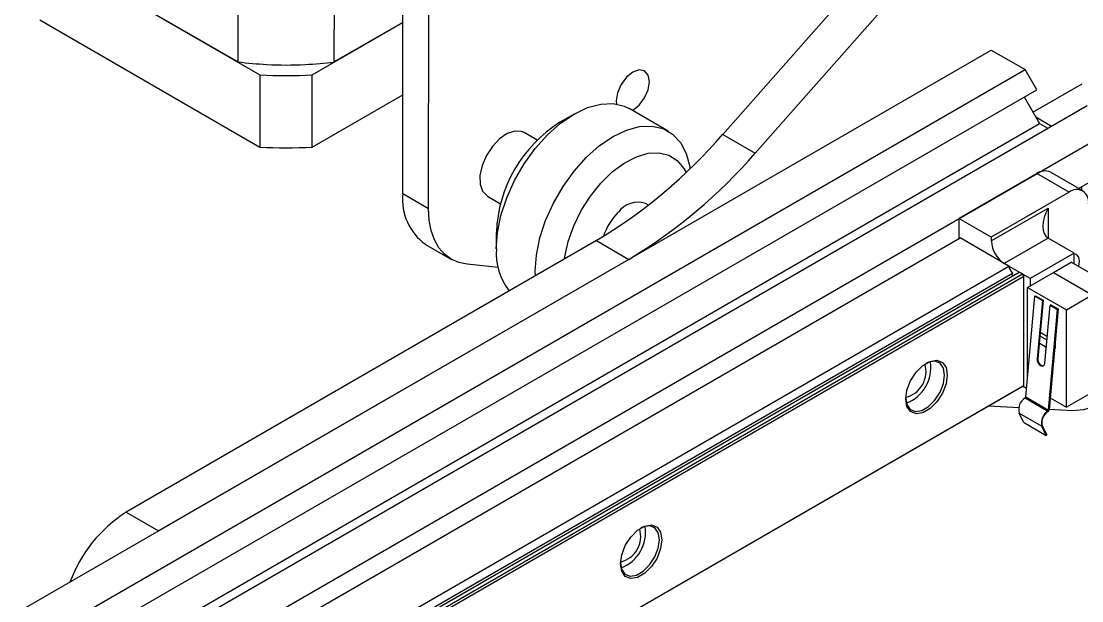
# Model space of a CAD drawing. Header units: millimetres. Extents: x 71 to 341, y 55 to 259.
# Drawn here: x 161.4 to 277, y 133.6 to 196.8 of the extents above; entities that cross this region are included whole.
import ezdxf

# ---------------------------------------------------------------- set-up
doc = ezdxf.new("R2010")
doc.units = ezdxf.units.MM

msp = doc.modelspace()

# ---------------------------------------------------------------- linework, layer by layer
at = {"color": 7, "linetype": 'Continuous', "lineweight": 25}
for p, q in [((205.81, 176.34), (205.85, 211.9)), ((202.99, 177.97), (203.02, 209.04)), ((259.08, 208.45), (237.9, 184.46)), ((185.03, 206.23), (185.01, 192.36)), ((195.53, 192.35), (195.54, 206.22)), ((262.62, 206.41), (241.43, 182.42)), ((163.42, 204.81), (187.42, 190.96)), ((185.01, 192.36), (165.83, 203.43)), ((163.41, 196.93), (187.41, 183.08)), ((193.12, 190.96), (203, 196.65)), ((203, 196.66), (195.53, 192.35)), ((90.4, 91.6), (267.18, 193.65)), ((267.18, 193.65), (270.86, 191.53)), ((188.18, 192.08), (188.17, 192.08)), ((188.18, 192.08), (188.18, 192.08)), ((192.36, 192.07), (192.36, 192.08)), ((192.37, 192.08), (192.36, 192.07)), ((94.08, 89.48), (270.86, 191.53)), ((187.42, 190.96), (187.41, 183.08)), ((193.11, 183.07), (193.12, 190.96)), ((272.13, 189.33), (270.86, 191.53)), ((271.72, 186.89), (277.08, 189.98)), ((95.35, 87.28), (272.13, 189.33)), ((193.11, 183.07), (203, 188.77)), ((270.77, 188.54), (272.45, 185.63)), ((100.87, 85.56), (277.65, 187.61)), ((226.28, 188.13), (226.31, 187.76)), ((221.69, 186.67), (220.13, 185.78)), ((231.93, 184.82), (227.69, 187.27)), ((272.02, 186.37), (273.76, 185.37)), ((98.57, 85.25), (272.45, 185.63)), ((104.55, 83.44), (281.32, 185.49)), ((272.45, 185.63), (273.33, 185.12)), ((217.66, 183.82), (216.23, 184.65)), ((237.9, 184.46), (241.43, 182.42)), ((276.69, 178.57), (281.32, 181.24)), ((276.69, 178.57), (280.05, 180.51)), ((272.13, 180.18), (263.65, 175.28)), ((275.67, 178.14), (272.13, 180.18)), ((277.17, 178.29), (273.63, 180.33)), ((275.67, 178.14), (267.18, 173.24)), ((277.01, 178.75), (277.01, 178.38)), ((205.81, 176.34), (202.99, 177.97)), ((212.23, 177.72), (213.66, 176.89)), ((229.78, 176.73), (229.46, 176.92)), ((267.18, 172.84), (273.37, 176.41)), ((267.18, 173.24), (263.65, 175.28)), ((263.65, 175.28), (263.65, 173.08)), ((213.2, 173.77), (213.2, 171.98)), ((87.01, 71.11), (263.79, 173.16)), ((224.11, 172.87), (172.82, 143.26)), ((205.47, 172.46), (208.3, 170.83)), ((224.11, 172.87), (227.64, 170.83)), ((269.09, 170.1), (263.79, 173.16)), ((267.18, 173.24), (267.18, 172.84)), ((273.37, 173.14), (268.59, 170.39)), ((276.2, 171.51), (273.37, 173.14)), ((276.2, 171.51), (271.42, 168.75)), ((276.2, 170.34), (276.2, 171.51)), ((92.32, 68.05), (269.09, 170.1)), ((227.64, 170.83), (176.35, 141.22)), ((213.41, 169.96), (210.02, 170.29)), ((271.42, 168.75), (268.59, 170.39)), ((273.95, 169.4), (275.9, 170.52)), ((280.14, 168.07), (275.9, 170.52)), ((92.7, 67.29), (269.48, 169.34)), ((93.44, 67.4), (270.22, 169.45)), ((93.8, 67.19), (270.57, 169.24)), ((93.94, 66.95), (270.72, 169)), ((269.48, 169.02), (269.48, 169.34)), ((270.57, 169.24), (270.22, 169.45)), ((270.72, 169), (270.57, 169.24)), ((270.72, 157.08), (270.72, 169)), ((271.12, 167.76), (273.95, 169.4)), ((273.95, 169.4), (278.19, 166.95)), ((271.12, 167.76), (275.37, 165.31)), ((271.12, 157.89), (271.12, 167.76)), ((271.42, 168.75), (271.42, 167.94)), ((270.94, 155.83), (271.94, 166.81)), ((271.94, 166.81), (272.01, 166.84)), ((271.94, 166.81), (272.75, 166.34)), ((272.01, 166.84), (272.82, 166.37)), ((275.37, 165.31), (278.19, 166.95)), ((272.75, 166.34), (272.17, 160)), ((272.82, 166.37), (272.24, 160.04)), ((272.82, 166.37), (272.75, 166.34)), ((273.02, 159.51), (273.6, 165.85)), ((274.48, 165.42), (273.48, 154.44)), ((273.67, 165.88), (273.6, 165.85)), ((273.6, 165.85), (274.41, 165.38)), ((273.67, 165.88), (274.48, 165.42)), ((274.41, 165.38), (274.48, 165.42)), ((273.41, 154.4), (274.41, 165.38)), ((275.37, 154.7), (275.37, 165.31)), ((272.47, 162.5), (273.25, 162.04)), ((272.5, 162.88), (273.29, 162.43)), ((272.4, 161.72), (273.18, 161.27)), ((274.13, 161.13), (274.09, 161.11)), ((274.13, 161.54), (274.13, 161.13)), ((272.24, 160.04), (272.17, 160)), ((93.8, 54.94), (270.57, 156.99)), ((93.94, 55.03), (270.72, 157.08)), ((270.57, 156.99), (270.72, 157.08)), ((271.02, 156.74), (270.57, 156.99)), ((278.19, 156.33), (275.37, 154.7)), ((270.87, 155.72), (273.34, 154.29)), ((270.94, 155.83), (273.41, 154.4)), ((273.6, 155.72), (275.37, 154.7)), ((266.87, 154.86), (270.17, 154.67)), ((270.2, 154.08), (272.68, 152.65)), ((270.69, 153.07), (270.2, 154.08)), ((273.49, 154.49), (276.02, 154.35)), ((270.69, 153.07), (273.17, 151.64)), ((272.74, 152.72), (273.23, 151.71)), ((273.17, 151.64), (272.68, 152.65)), ((273.23, 151.71), (273.17, 151.64)), ((172.82, 143.26), (176.35, 141.22))]:
    msp.add_line(p, q, dxfattribs=at)
at = {"color": 8, "linetype": 'Continuous', "lineweight": 25}
msp.add_line((273.37, 176.41), (273.37, 173.14), dxfattribs=at)
at = {"color": 7, "linetype": 'Continuous', "lineweight": 25, "flags": 128}
for points in [[(228.05, 187.06), (228.09, 187.08), (228.78, 187.64), (229.36, 188.43), (229.75, 189.33), (229.89, 190.2), (229.75, 190.92), (229.36, 191.37), (228.78, 191.49), (228.09, 191.25), (227.4, 190.69), (226.81, 189.9), (226.42, 189), (226.28, 188.13)], [(213.2, 171.98), (213.33, 173.75), (213.71, 175.62), (214.34, 177.53), (215.19, 179.42), (216.23, 181.23), (217.45, 182.91), (218.79, 184.41), (220.21, 185.68), (221.69, 186.67), (223.16, 187.38), (224.59, 187.76), (225.93, 187.81), (227.14, 187.53), (227.69, 187.27)], [(217.46, 169.03), (217.45, 169.53), (217.57, 171.3), (217.96, 173.18), (218.58, 175.08), (219.43, 176.97), (220.48, 178.78), (221.69, 180.46), (223.03, 181.96), (224.46, 183.23), (225.93, 184.23), (227.4, 184.93), (228.83, 185.31), (230.17, 185.36), (231.39, 185.08), (232.43, 184.48), (233.28, 183.57), (233.9, 182.38), (234.29, 180.95), (234.32, 180.71)], [(216.23, 184.65), (215.95, 184.77), (215.21, 184.81), (214.39, 184.54), (213.55, 183.96), (212.77, 183.14), (212.12, 182.15), (211.66, 181.06), (211.42, 179.99), (211.44, 179.03), (211.7, 178.26), (212.19, 177.74), (212.23, 177.72)], [(220.65, 170.87), (220.68, 171.12), (221.05, 172.79), (221.66, 174.49), (222.47, 176.16), (223.47, 177.73), (224.61, 179.15), (225.85, 180.36), (227.16, 181.33), (228.47, 182.02), (229.75, 182.4), (230.95, 182.46), (232.02, 182.2), (232.93, 181.62), (233.65, 180.75), (233.89, 180.29)], [(210.02, 170.29), (209.11, 170.48), (208.28, 170.84), (207.55, 171.39), (206.94, 172.1), (206.45, 172.97), (206.1, 173.97), (205.88, 175.1), (205.81, 176.34)], [(276.8, 170.63), (276.71, 171.08), (276.47, 171.36), (276.2, 171.44)], [(276.7, 170.05), (276.71, 170.08), (276.8, 170.63)], [(276.02, 154.35), (277.26, 154.45), (278.57, 154.87), (279.92, 155.6), (281.25, 156.61), (282.52, 157.87), (283.68, 159.33), (284.69, 160.95), (284.93, 161.39)], [(262.37, 158.22), (262.24, 157.25), (261.84, 156.23), (261.24, 155.3), (260.5, 154.57), (259.72, 154.11), (258.98, 154), (258.38, 154.23), (257.98, 154.79), (257.85, 155.61), (257.98, 156.58), (258.38, 157.59), (258.98, 158.52), (259.72, 159.26), (260.5, 159.71), (261.24, 159.83), (261.84, 159.59), (262.24, 159.03), (262.37, 158.22)], [(262.09, 158.22), (261.96, 158.98), (261.59, 159.51), (261.03, 159.73), (260.34, 159.62), (260.04, 159.48)], [(272.17, 160), (272.19, 159.79), (272.26, 159.57), (272.39, 159.38), (272.55, 159.25), (272.72, 159.19), (272.86, 159.22), (272.97, 159.34), (273.02, 159.51)], [(272.24, 160.04), (272.26, 159.82), (272.33, 159.6), (272.46, 159.41), (272.62, 159.28), (272.79, 159.22), (272.88, 159.23)], [(257.85, 155.69), (257.97, 155.01), (258.34, 154.48), (258.91, 154.26), (259.6, 154.37), (260.34, 154.8), (261.03, 155.49), (261.59, 156.36), (261.96, 157.31), (262.09, 158.22)], [(231.26, 140.26), (231.12, 139.29), (230.73, 138.27), (230.13, 137.34), (229.39, 136.61), (228.6, 136.15), (227.87, 136.04), (227.26, 136.27), (226.87, 136.83), (226.73, 137.65), (226.87, 138.62), (227.26, 139.63), (227.87, 140.56), (228.6, 141.3), (229.39, 141.75), (230.13, 141.87), (230.73, 141.63), (231.12, 141.07), (231.26, 140.26)], [(230.98, 140.26), (230.85, 141.02), (230.48, 141.55), (229.92, 141.77), (229.22, 141.66), (228.92, 141.52)], [(226.74, 137.73), (226.86, 137.05), (227.23, 136.52), (227.79, 136.3), (228.49, 136.41), (229.22, 136.83), (229.92, 137.53), (230.48, 138.4), (230.85, 139.35), (230.98, 140.26)]]:
    msp.add_lwpolyline(points, dxfattribs=at)
at = {"color": 7, "linetype": 'Continuous', "lineweight": 25}
for centre, radius, start, end in [((190.25, 234.43), 42.39, 262.9064, 267.2082), ((190.3, 235.32), 43.3, 267.1985, 272.7249), ((190.35, 234.41), 42.38, 272.7153, 277.0181), ((190.3, 237.59), 46.72, 266.4656, 273.4579), ((228.1, 173.17), 14.91, 122.3163, 177.6891), ((195.15, 221.32), 56.44, 300.8649, 319.2297), ((190.29, 229.71), 46.72, 266.4656, 273.4579), ((198.69, 219.28), 56.44, 300.8649, 319.2297), ((273.01, 178.96), 1.51, 65.6929, 125.6176), ((276.49, 177.13), 1.31, 350.786, 129.2033), ((209.03, 177.39), 6.07, 174.4838, 234.1153), ((228.61, 174.47), 2.59, 70.9804, 144.2817), ((231.27, 171.25), 6.72, 135.2015, 161.9526), ((270.25, 172.97), 3.07, 182.6055, 237.3945), ((220, 171.55), 6.81, 176.3885, 217.6794), ((270.37, 170.27), 1.29, 187.5283, 226.0906), ((256.48, 159.01), 4.1, 290.5769, 9.4285), ((257.16, 158.61), 2.9, 283.7822, 16.2232), ((271.67, 154.44), 1.51, 121.9723, 193.7595), ((270.78, 155.85), 0.157, 304.8885, 353.3293), ((274.15, 153.01), 1.51, 121.9723, 193.7595), ((274.08, 153.05), 1.38, 121.9723, 193.7595), ((273.25, 154.42), 0.157, 304.8885, 353.3293), ((273.17, 154.47), 0.315, 304.8885, 353.3293), ((181.12, 130.32), 15.37, 122.6715, 159.7361), ((226.05, 140.65), 2.9, 283.7822, 16.2232), ((225.37, 141.05), 4.1, 290.5769, 9.4285)]:
    msp.add_arc(centre, radius, start, end, dxfattribs=at)
msp.add_ellipse((274.78, 175.59), major_axis=(1.41, 2.45), ratio=0.577335, start_param=1.570837, end_param=3.141633, dxfattribs=at)

doc.saveas('drawing.dxf')
